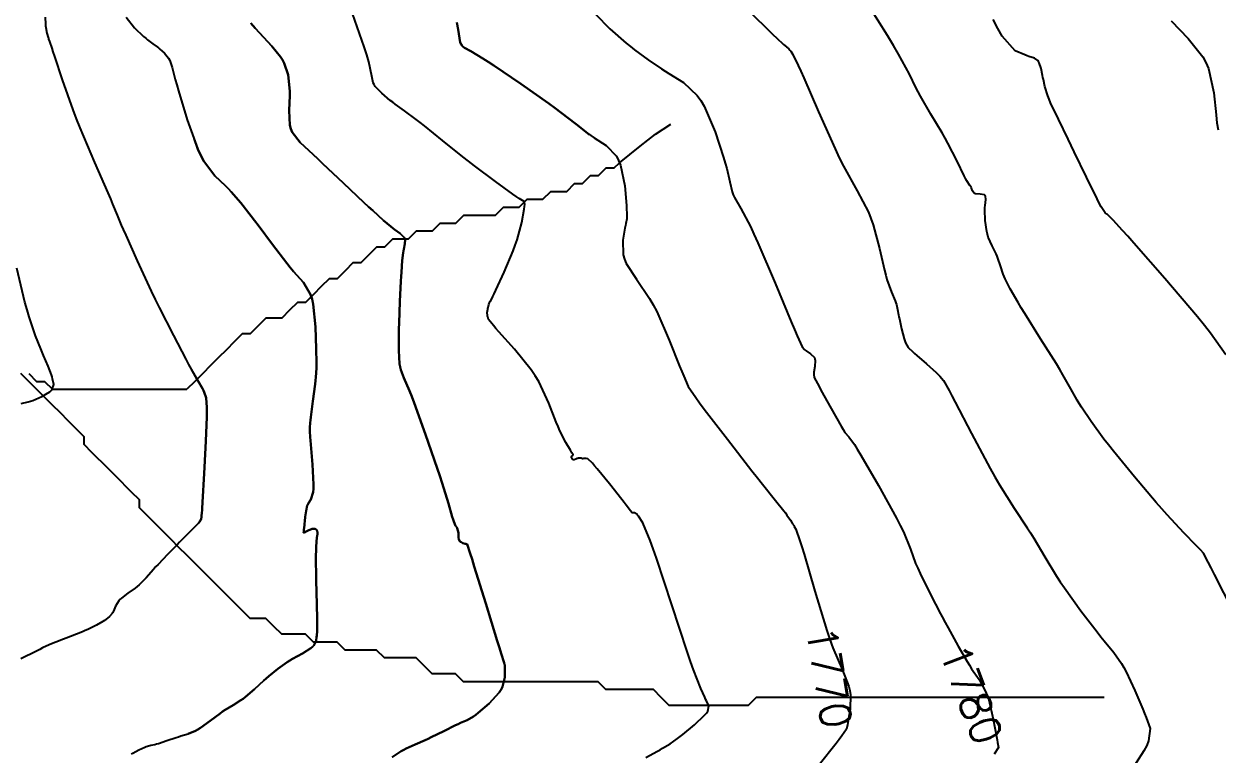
# Model space of a CAD drawing. Header units: metres. Extents: x 68 to 838477, y 94 to 1191015.
# Drawn here: x 837803.4 to 837954.3, y 1189672.1 to 1189764.5 of the extents above; entities that cross this region are included whole.
import ezdxf

# ---------------------------------------------------------------- set-up
doc = ezdxf.new("R2010")
doc.units = ezdxf.units.M
doc.header["$LTSCALE"] = 0.3
doc.layers.add('COTAS 10', color=1, linetype='Continuous')
doc.layers.add('DRENAJE', color=5, linetype='Continuous', lineweight=25)
doc.styles.get("Standard").update_dxf_attribs({"font": 'simplex.shx'})

msp = doc.modelspace()

# ---------------------------------------------------------------- linework, layer by layer
at = {"layer": 'COTAS 10'}
for points, elevation in [([(837956.29, 1189690.2), (837953.95, 1189694.8), (837953.5, 1189695.68), (837953.14, 1189696.39), (837952.55, 1189697.53), (837952.15, 1189697.94), (837951.91, 1189698.19), (837951.61, 1189698.5), (837950.06, 1189700.09), (837947.93, 1189702.38), (837947.27, 1189703.12), (837946.57, 1189703.91), (837943.8, 1189707.18), (837941.15, 1189710.43), (837940.53, 1189711.21), (837939.96, 1189711.95), (837938.32, 1189714.19), (837937.13, 1189715.99), (837936.84, 1189716.45), (837936.57, 1189716.89), (837935.77, 1189718.32), (837934.77, 1189720.09), (837934.38, 1189720.74), (837933.94, 1189721.46), (837931.95, 1189724.65), (837929.96, 1189727.83), (837929.51, 1189728.55), (837929.12, 1189729.21), (837928.09, 1189730.97), (837927.47, 1189732.2), (837927.33, 1189732.52), (837927.21, 1189732.83), (837926.87, 1189733.86), (837926.56, 1189734.83), (837926.45, 1189735.1), (837926.33, 1189735.38), (837925.81, 1189736.4), (837925.32, 1189737.51), (837925.22, 1189737.86), (837925.14, 1189738.21), (837924.95, 1189739.62), (837924.9, 1189740.93), (837924.91, 1189741.23), (837924.92, 1189741.5), (837925.02, 1189742.24), (837925, 1189742.68), (837924.94, 1189742.76), (837924.84, 1189742.83), (837924.3, 1189742.93), (837923.72, 1189742.99), (837923.6, 1189743.03), (837923.51, 1189743.08), (837923.32, 1189743.37), (837923.23, 1189743.69), (837923.19, 1189743.77), (837923.16, 1189743.83), (837923, 1189744.03), (837922.64, 1189744.6), (837922.47, 1189744.9), (837922.29, 1189745.26), (837921.38, 1189747.09), (837920.22, 1189749.37), (837919.87, 1189750.01), (837919.5, 1189750.67), (837918.09, 1189753.06), (837916.76, 1189755.32), (837916.45, 1189755.88), (837916.17, 1189756.41), (837915.36, 1189758.09), (837913.99, 1189760.65), (837913.35, 1189761.74), (837912.59, 1189762.99), (837908.93, 1189768.86)], 1800), ([(837806.08, 1189765.33), (837806.13, 1189764.44), (837806.15, 1189764.21), (837806.18, 1189764), (837806.32, 1189763.31), (837806.46, 1189762.77), (837806.5, 1189762.65), (837806.53, 1189762.54), (837806.62, 1189762.26), (837806.92, 1189761.39), (837807.08, 1189760.92), (837807.27, 1189760.34), (837808.24, 1189757.4), (837809.6, 1189753.6), (837810.03, 1189752.48), (837810.48, 1189751.32), (837812.34, 1189746.92), (837814, 1189743.1), (837814.34, 1189742.32), (837814.62, 1189741.66), (837815.19, 1189740.27), (837815.71, 1189739.02), (837815.97, 1189738.44), (837816.27, 1189737.76), (837817.73, 1189734.48), (837819.51, 1189730.64), (837820.01, 1189729.61), (837820.5, 1189728.6), (837822.3, 1189725.04), (837823.87, 1189722.06), (837824.23, 1189721.4), (837824.55, 1189720.81), (837825.43, 1189719.29), (837825.98, 1189718.33), (837826.09, 1189718.09), (837826.2, 1189717.87), (837826.44, 1189717.17), (837826.52, 1189715.96), (837826.52, 1189715.41), (837826.51, 1189714.77), (837826.39, 1189711.7), (837826.23, 1189708.39), (837826.19, 1189707.6), (837826.15, 1189706.87), (837826.03, 1189704.69), (837825.93, 1189703.19), (837825.92, 1189702.9), (837825.9, 1189702.65), (837825.86, 1189702.19), (837825.85, 1189702.08), (837825.85, 1189702.06), (837825.84, 1189702.04), (837825.84, 1189702.01), (837825.84, 1189701.97), (837825.83, 1189701.95), (837825.83, 1189701.92), (837825.81, 1189701.8), (837825.6, 1189701.48), (837825.47, 1189701.33), (837825.31, 1189701.16), (837824.47, 1189700.31), (837823.4, 1189699.24), (837823.08, 1189698.92), (837822.76, 1189698.59), (837821.54, 1189697.34), (837820.36, 1189696.09), (837820.06, 1189695.77), (837819.78, 1189695.46), (837818.85, 1189694.41), (837817.99, 1189693.51), (837817.74, 1189693.29), (837817.49, 1189693.08), (837816.56, 1189692.44), (837815.73, 1189691.84), (837815.55, 1189691.67), (837815.4, 1189691.49), (837815, 1189690.81), (837814.73, 1189690.17), (837814.65, 1189690.02), (837814.56, 1189689.89), (837814.22, 1189689.49), (837813.75, 1189689.12), (837813.58, 1189689.01), (837813.39, 1189688.89), (837812.57, 1189688.41), (837811.5, 1189687.88), (837811.16, 1189687.73), (837810.79, 1189687.57), (837809.29, 1189686.98), (837807.88, 1189686.44), (837807.57, 1189686.32), (837807.3, 1189686.22), (837806.6, 1189685.93), (837805.77, 1189685.52), (837805.41, 1189685.34), (837804.99, 1189685.14), (837803.01, 1189684.14)], 1730), ([(837816.35, 1189765.34), (837817.37, 1189763.97), (837818.53, 1189762.89), (837818.8, 1189762.66), (837819.04, 1189762.45), (837819.72, 1189761.93), (837820.27, 1189761.55), (837820.43, 1189761.43), (837820.59, 1189761.29), (837821.17, 1189760.75), (837821.69, 1189760.12), (837821.8, 1189759.92), (837821.9, 1189759.72), (837822.14, 1189758.94), (837822.53, 1189757.43), (837822.72, 1189756.77), (837822.95, 1189756), (837824.06, 1189752.35), (837825.41, 1189748.63), (837825.79, 1189747.81), (837826.17, 1189747.09), (837827.55, 1189745.25), (837828.89, 1189743.98), (837829.25, 1189743.61), (837829.6, 1189743.24), (837830.81, 1189741.84), (837832.15, 1189740.16), (837832.57, 1189739.6), (837833.02, 1189739.01), (837834.83, 1189736.57), (837836.63, 1189734.2), (837837.07, 1189733.65), (837837.48, 1189733.15), (837838.75, 1189731.75), (837839.65, 1189730.22), (837839.83, 1189729.65), (837839.98, 1189729.01), (837840.28, 1189726.16), (837840.36, 1189723.35), (837840.37, 1189722.75), (837840.38, 1189722.22), (837840.39, 1189720.92), (837840.32, 1189719.79), (837840.28, 1189719.36), (837840.22, 1189718.88), (837839.95, 1189716.74), (837839.68, 1189714.74), (837839.62, 1189714.34), (837839.59, 1189714.01), (837839.54, 1189713.42), (837839.55, 1189713.26), (837839.56, 1189713.22), (837839.56, 1189713.16), (837839.56, 1189712.95), (837839.61, 1189712.17), (837839.65, 1189711.75), (837839.69, 1189711.26), (837839.89, 1189708.74), (837840.01, 1189706.19), (837840, 1189705.67), (837839.97, 1189705.23), (837839.7, 1189704.31), (837839.37, 1189703.84), (837839.29, 1189703.69), (837839.23, 1189703.53), (837839.07, 1189702.86), (837838.98, 1189702.13), (837838.95, 1189701.93), (837838.93, 1189701.74), (837838.86, 1189701.04), (837838.8, 1189700.48), (837838.79, 1189700.37), (837838.78, 1189700.29), (837838.77, 1189700.15), (837838.77, 1189700.14), (837838.77, 1189700.14), (837838.77, 1189700.13), (837838.78, 1189700.12), (837838.79, 1189700.1), (837838.8, 1189700.1), (837838.81, 1189700.1), (837838.84, 1189700.11), (837838.96, 1189700.17), (837839.01, 1189700.2), (837839.08, 1189700.24), (837839.42, 1189700.41), (837839.78, 1189700.57), (837839.86, 1189700.59), (837839.94, 1189700.61), (837840.17, 1189700.61), (837840.33, 1189700.54), (837840.36, 1189700.51), (837840.4, 1189700.48), (837840.49, 1189700.34), (837840.52, 1189700.11), (837840.52, 1189700.03), (837840.51, 1189699.93), (837840.43, 1189699.5), (837840.34, 1189698.38), (837840.34, 1189697.84), (837840.33, 1189697.21), (837840.37, 1189694.11), (837840.43, 1189691.01), (837840.45, 1189690.37), (837840.46, 1189689.83), (837840.49, 1189688.68), (837840.5, 1189688.19), (837840.49, 1189688.07), (837840.49, 1189687.95), (837840.47, 1189687.58), (837840.44, 1189687.19), (837840.43, 1189687.07), (837840.41, 1189686.94), (837840.35, 1189686.41), (837840.04, 1189685.82), (837839.87, 1189685.65), (837839.67, 1189685.48), (837838.61, 1189684.84), (837837.35, 1189684.14), (837837.01, 1189683.93), (837836.68, 1189683.71), (837835.51, 1189682.88), (837834.37, 1189681.95), (837834.05, 1189681.68), (837833.73, 1189681.4), (837832.56, 1189680.33), (837831.42, 1189679.35), (837831.13, 1189679.11), (837830.84, 1189678.9), (837829.84, 1189678.28), (837828.83, 1189677.68), (837828.52, 1189677.47), (837828.2, 1189677.25), (837826.95, 1189676.3), (837825.72, 1189675.41), (837825.41, 1189675.22), (837825.11, 1189675.05), (837824.17, 1189674.66)], 1740), ([(837874.92, 1189709.23), (837874.71, 1189709.43), (837874.49, 1189709.49), (837874.43, 1189709.5), (837874.37, 1189709.5), (837874.2, 1189709.48), (837874.06, 1189709.44), (837874.03, 1189709.44), (837874.01, 1189709.44), (837873.95, 1189709.48), (837873.89, 1189709.52), (837873.86, 1189709.53), (837873.83, 1189709.54), (837873.67, 1189709.55), (837873.48, 1189709.53), (837873.43, 1189709.51), (837873.37, 1189709.49), (837873.18, 1189709.39), (837872.99, 1189709.31), (837872.94, 1189709.31), (837872.89, 1189709.32), (837872.73, 1189709.43), (837872.64, 1189709.59), (837872.63, 1189709.62), (837872.63, 1189709.66), (837872.69, 1189709.77), (837872.79, 1189709.86), (837872.8, 1189709.88), (837872.82, 1189709.9), (837872.83, 1189709.95), (837872.68, 1189710.22), (837872.6, 1189710.37), (837872.49, 1189710.56), (837871.93, 1189711.52), (837871.18, 1189713), (837870.95, 1189713.52), (837870.71, 1189714.09), (837869.77, 1189716.51), (837868.49, 1189719.22), (837868.04, 1189719.96), (837867.55, 1189720.7), (837865.43, 1189723.34), (837863.47, 1189725.51), (837863.08, 1189725.95), (837862.76, 1189726.32), (837862.16, 1189727.08), (837862.04, 1189727.41), (837862.02, 1189727.51), (837862, 1189727.6), (837861.99, 1189727.98), (837862.04, 1189728.37), (837862.06, 1189728.48), (837862.09, 1189728.59), (837862.2, 1189728.98), (837862.31, 1189729.3), (837862.34, 1189729.35), (837862.36, 1189729.4), (837862.42, 1189729.45), (837862.7, 1189729.99), (837862.87, 1189730.33), (837863.08, 1189730.77), (837864.14, 1189733.06), (837865.27, 1189735.77), (837865.52, 1189736.47), (837865.75, 1189737.14), (837866.34, 1189739.36), (837866.65, 1189741.03), (837866.69, 1189741.35), (837866.72, 1189741.61), (837866.67, 1189742.01), (837866.01, 1189742.4), (837865.65, 1189742.64), (837865.22, 1189742.94), (837863.02, 1189744.53), (837860.36, 1189746.53), (837859.63, 1189747.09), (837858.91, 1189747.65), (837856.32, 1189749.72), (837854.04, 1189751.56), (837853.5, 1189751.98), (837853, 1189752.37), (837851.53, 1189753.46), (837850.35, 1189754.31), (837850.04, 1189754.55), (837849.73, 1189754.8), (837848.65, 1189755.69), (837847.82, 1189756.56), (837847.67, 1189756.8), (837847.55, 1189757.03), (837847.41, 1189757.84), (837847.03, 1189759.66), (837846.77, 1189760.54), (837846.44, 1189761.57), (837844.66, 1189766.64)], 1760), ([(837882.05, 1189671.65), (837883.5, 1189672.45), (837883.85, 1189672.65), (837884.16, 1189672.83), (837885.11, 1189673.4), (837886.06, 1189674.06), (837886.38, 1189674.31), (837886.73, 1189674.58), (837888.2, 1189675.8), (837889.47, 1189677.02), (837889.69, 1189677.29), (837889.86, 1189677.54), (837890, 1189678.2), (837889.7, 1189678.83), (837889.6, 1189679.05), (837889.48, 1189679.3), (837888.97, 1189680.39), (837888.07, 1189682.76), (837887.7, 1189683.82), (837887.28, 1189685.06), (837885.34, 1189690.98), (837883.39, 1189696.87), (837882.96, 1189698.08), (837882.59, 1189699.12), (837881.66, 1189701.35), (837881.12, 1189702.18), (837881, 1189702.33), (837880.89, 1189702.45), (837880.59, 1189702.6), (837880.38, 1189702.6), (837880.32, 1189702.62), (837880.27, 1189702.66), (837880.08, 1189702.88), (837879.56, 1189703.58), (837879.3, 1189703.91), (837878.98, 1189704.31), (837877.43, 1189706.28), (837875.87, 1189708.2), (837875.55, 1189708.58), (837875.28, 1189708.89), (837874.71, 1189709.43), (837874.49, 1189709.49), (837874.43, 1189709.5), (837874.37, 1189709.5), (837874.2, 1189709.48), (837874.06, 1189709.44), (837874.03, 1189709.44), (837874.01, 1189709.44), (837873.95, 1189709.48), (837873.89, 1189709.52), (837873.86, 1189709.53), (837873.83, 1189709.54), (837873.67, 1189709.55), (837873.48, 1189709.53), (837873.43, 1189709.51), (837873.37, 1189709.49), (837873.18, 1189709.39), (837872.99, 1189709.31), (837872.94, 1189709.31), (837872.89, 1189709.32), (837872.73, 1189709.43), (837872.64, 1189709.59), (837872.63, 1189709.62), (837872.63, 1189709.66), (837872.69, 1189709.77), (837872.79, 1189709.86), (837872.8, 1189709.88), (837872.82, 1189709.9), (837872.83, 1189709.95), (837872.68, 1189710.22), (837872.6, 1189710.37), (837872.49, 1189710.56), (837871.93, 1189711.52), (837871.18, 1189713), (837870.95, 1189713.52), (837870.71, 1189714.09), (837869.77, 1189716.51), (837868.49, 1189719.22), (837868.04, 1189719.96), (837867.55, 1189720.7), (837865.43, 1189723.34), (837863.47, 1189725.51), (837863.08, 1189725.95), (837862.76, 1189726.32), (837862.16, 1189727.08), (837862.04, 1189727.41), (837862.02, 1189727.51), (837862, 1189727.6), (837861.99, 1189727.98), (837862.04, 1189728.37), (837862.06, 1189728.48), (837862.09, 1189728.59), (837862.2, 1189728.98), (837862.31, 1189729.3), (837862.34, 1189729.35), (837862.36, 1189729.4), (837862.42, 1189729.45), (837862.7, 1189729.99), (837862.87, 1189730.33), (837863.08, 1189730.77), (837864.14, 1189733.06), (837865.27, 1189735.77), (837865.52, 1189736.47), (837865.75, 1189737.14), (837866.34, 1189739.36), (837866.65, 1189741.03), (837866.69, 1189741.35), (837866.72, 1189741.61), (837866.67, 1189742.01), (837866.01, 1189742.4), (837865.65, 1189742.64), (837865.22, 1189742.94), (837863.02, 1189744.53), (837860.36, 1189746.53), (837859.63, 1189747.09), (837858.91, 1189747.65), (837856.32, 1189749.72), (837854.04, 1189751.56), (837853.5, 1189751.98), (837853, 1189752.37), (837851.53, 1189753.46), (837850.35, 1189754.31), (837850.04, 1189754.55), (837849.73, 1189754.8), (837848.65, 1189755.69), (837847.82, 1189756.56), (837847.67, 1189756.8), (837847.55, 1189757.03), (837847.41, 1189757.84), (837847.03, 1189759.66), (837846.77, 1189760.54), (837846.44, 1189761.57), (837844.66, 1189766.64)], 1760), ([(837875.69, 1189765.69), (837877.48, 1189763.84), (837879.56, 1189762.04), (837880.09, 1189761.6), (837880.61, 1189761.19), (837882.34, 1189759.92), (837884, 1189758.8), (837884.48, 1189758.49), (837884.96, 1189758.18), (837886.79, 1189757.05), (837888.54, 1189755.4), (837888.98, 1189754.76), (837889.41, 1189754.05), (837890.8, 1189750.82), (837891.86, 1189747.56), (837892.07, 1189746.84), (837892.26, 1189746.19), (837892.64, 1189744.47), (837892.95, 1189743.21), (837893.09, 1189742.85), (837893.25, 1189742.49), (837894.03, 1189741.13), (837895.26, 1189738.83), (837895.71, 1189737.88), (837896.21, 1189736.78), (837898.39, 1189731.67), (837900.42, 1189726.78), (837900.83, 1189725.82), (837901.16, 1189725.03), (837901.81, 1189723.61), (837902.09, 1189723.29), (837902.2, 1189723.2), (837902.32, 1189723.1), (837902.87, 1189722.73), (837903.34, 1189722.25), (837903.41, 1189722.08), (837903.46, 1189721.91), (837903.42, 1189721.15), (837903.29, 1189720.42), (837903.27, 1189720.26), (837903.27, 1189720.12), (837903.32, 1189719.74), (837903.72, 1189718.98), (837903.93, 1189718.6), (837904.18, 1189718.14), (837905.45, 1189715.83), (837906.73, 1189713.57), (837906.99, 1189713.14), (837907.21, 1189712.79), (837907.69, 1189712.22), (837908.4, 1189711.26), (837908.77, 1189710.67), (837909.21, 1189709.93), (837911.45, 1189706.09), (837913.73, 1189701.95), (837914.2, 1189701.03), (837914.61, 1189700.2), (837915.5, 1189698.03), (837916.15, 1189696.21), (837916.41, 1189695.6), (837916.7, 1189694.96), (837918.03, 1189692.27), (837919.31, 1189689.83), (837919.5, 1189689.47), (837919.89, 1189688.75), (837920.26, 1189688.05), (837921.52, 1189685.76), (837922.65, 1189683.81), (837922.94, 1189683.34), (837923.23, 1189682.89), (837924.18, 1189681.52), (837925, 1189680.03), (837925.2, 1189679.51), (837925.39, 1189678.95), (837925.96, 1189676.53), (837926.36, 1189674.33), (837926.44, 1189673.9), (837926.51, 1189673.55), (837926.62, 1189672.94), (837926.09, 1189672.08)], 1780), ([(837895.33, 1189765.88), (837897.66, 1189763.56), (837898.14, 1189763.09), (837898.55, 1189762.69), (837899.45, 1189761.86), (837899.81, 1189761.57), (837899.89, 1189761.51), (837899.96, 1189761.45), (837900.11, 1189761.32), (837900.25, 1189761.16), (837900.3, 1189761.09), (837900.35, 1189761.01), (837900.61, 1189760.61), (837901.3, 1189759.21), (837901.62, 1189758.49), (837902, 1189757.63), (837903.85, 1189753.35), (837905.96, 1189748.65), (837906.5, 1189747.53), (837907.03, 1189746.48), (837908.76, 1189743.35), (837910.17, 1189740.64), (837910.49, 1189739.85), (837910.79, 1189739.05), (837911.59, 1189736.05), (837912.2, 1189733.33), (837912.36, 1189732.7), (837912.52, 1189732.13), (837913.09, 1189730.53), (837913.55, 1189729.45), (837913.64, 1189729.2), (837913.72, 1189728.97), (837913.87, 1189728.35), (837913.98, 1189727.68), (837914.03, 1189727.43), (837914.09, 1189727.14), (837914.36, 1189725.88), (837914.69, 1189724.64), (837914.78, 1189724.37), (837914.87, 1189724.13), (837915.22, 1189723.53), (837915.79, 1189722.98), (837916.02, 1189722.76), (837916.29, 1189722.53), (837917.53, 1189721.45), (837918.75, 1189720.37), (837919, 1189720.13), (837919.22, 1189719.91), (837919.69, 1189719.36), (837920.38, 1189718.09), (837920.73, 1189717.43), (837921.14, 1189716.63), (837923.21, 1189712.64), (837925.57, 1189708.23), (837926.17, 1189707.17), (837926.74, 1189706.18), (837928.62, 1189703.21), (837930.26, 1189700.74), (837930.69, 1189700.07), (837931.1, 1189699.4), (837932.47, 1189697.05), (837933.95, 1189694.6), (837934.44, 1189693.87), (837934.95, 1189693.12), (837937.05, 1189690.22), (837939.09, 1189687.55), (837939.56, 1189686.95), (837939.99, 1189686.41), (837941.19, 1189684.95), (837942.17, 1189683.55), (837942.46, 1189683.05), (837942.75, 1189682.51), (837943.87, 1189680.15), (837944.88, 1189677.78), (837945.1, 1189677.24), (837945.3, 1189676.74), (837945.82, 1189675.34), (837945.61, 1189673.78), (837945.36, 1189673.18), (837945.01, 1189672.51), (837943.05, 1189669.46)], 1790), ([(837832.11, 1189764.56), (837832.66, 1189763.91), (837833.18, 1189763.32), (837834.73, 1189761.66), (837835.85, 1189760.31), (837836.09, 1189759.92), (837836.3, 1189759.52), (837836.8, 1189758.03), (837836.99, 1189756.39), (837837.01, 1189755.91), (837837.02, 1189755.41), (837836.92, 1189753.5), (837837.02, 1189751.66), (837837.15, 1189751.21), (837837.33, 1189750.78), (837838.34, 1189749.45), (837839.98, 1189747.94), (837840.55, 1189747.41), (837841.17, 1189746.83), (837843.81, 1189744.32), (837846.4, 1189741.87), (837846.98, 1189741.33), (837847.5, 1189740.85), (837848.88, 1189739.61), (837849.81, 1189738.83), (837850.04, 1189738.65), (837850.26, 1189738.47), (837850.98, 1189737.94), (837851.47, 1189737.46), (837851.55, 1189737.32), (837851.6, 1189737.18), (837851.58, 1189736.65), (837851.42, 1189735.99), (837851.38, 1189735.76), (837851.34, 1189735.52), (837851.24, 1189734.53), (837851.14, 1189733.06), (837851.11, 1189732.53), (837851.08, 1189731.94), (837850.94, 1189729.34), (837850.83, 1189726.6), (837850.81, 1189725.91), (837850.79, 1189725.26), (837850.79, 1189723.16), (837850.91, 1189721.48), (837850.98, 1189721.08), (837851.06, 1189720.72), (837851.45, 1189719.68), (837852.16, 1189718.07), (837852.44, 1189717.35), (837852.75, 1189716.52), (837854.19, 1189712.52), (837855.65, 1189708.28), (837855.97, 1189707.29), (837856.27, 1189706.39), (837857.07, 1189703.8), (837857.57, 1189702.12), (837857.68, 1189701.78), (837857.77, 1189701.51), (837857.99, 1189700.99), (837858.12, 1189700.8), (837858.15, 1189700.74), (837858.18, 1189700.67), (837858.28, 1189700.37), (837858.34, 1189700.07), (837858.35, 1189700), (837858.35, 1189699.94), (837858.35, 1189699.76), (837858.33, 1189699.6), (837858.34, 1189699.55), (837858.34, 1189699.49), (837858.4, 1189699.26), (837858.52, 1189699.03), (837858.57, 1189698.97), (837858.63, 1189698.93), (837858.91, 1189698.79), (837859.18, 1189698.71), (837859.23, 1189698.69), (837859.28, 1189698.68), (837859.37, 1189698.66), (837859.4, 1189698.66), (837859.41, 1189698.66), (837859.42, 1189698.66), (837859.45, 1189698.64), (837859.83, 1189697.48), (837860.06, 1189696.75), (837860.34, 1189695.85), (837861.8, 1189691.15), (837863.25, 1189686.44), (837863.53, 1189685.54), (837863.75, 1189684.81), (837864.11, 1189683.64), (837864.12, 1189683.59), (837864.12, 1189683.58), (837864.13, 1189683.56), (837864.15, 1189683.5), (837864.17, 1189683.45), (837864.18, 1189683.42), (837864.2, 1189683.37), (837864.21, 1189683.1), (837864.21, 1189682.95), (837864.21, 1189682.77), (837864.22, 1189681.83), (837863.93, 1189680.61), (837863.73, 1189680.26), (837863.49, 1189679.9), (837862.23, 1189678.52), (837860.85, 1189677.33), (837860.53, 1189677.08), (837860.24, 1189676.87), (837859.43, 1189676.4), (837858.59, 1189676.04), (837858.29, 1189675.9), (837857.96, 1189675.74), (837856.48, 1189675), (837854.91, 1189674.23), (837854.51, 1189674.04), (837854.13, 1189673.86), (837852.88, 1189673.33), (837851.74, 1189672.81), (837851.42, 1189672.64), (837851.1, 1189672.46), (837849.95, 1189671.71)], 1750), ([(837849.95, 1189671.71), (837851.1, 1189672.46), (837851.42, 1189672.64), (837851.74, 1189672.81), (837852.88, 1189673.33), (837854.13, 1189673.86), (837854.51, 1189674.04), (837854.91, 1189674.23), (837856.48, 1189675), (837857.96, 1189675.74), (837858.29, 1189675.9), (837858.59, 1189676.04), (837859.43, 1189676.4), (837860.24, 1189676.87), (837860.53, 1189677.08), (837860.85, 1189677.33), (837862.23, 1189678.52), (837863.49, 1189679.9), (837863.73, 1189680.26), (837863.93, 1189680.61), (837864.22, 1189681.83), (837864.21, 1189682.77), (837864.21, 1189682.95), (837864.21, 1189683.1), (837864.2, 1189683.37), (837864.18, 1189683.42), (837864.17, 1189683.45), (837864.15, 1189683.5), (837864.13, 1189683.56), (837864.12, 1189683.58), (837864.12, 1189683.59), (837864.11, 1189683.64), (837863.75, 1189684.81), (837863.53, 1189685.54), (837863.25, 1189686.44), (837861.8, 1189691.15), (837860.34, 1189695.85), (837860.06, 1189696.75), (837859.83, 1189697.48), (837859.45, 1189698.64), (837859.42, 1189698.66), (837859.41, 1189698.66), (837859.4, 1189698.66), (837859.37, 1189698.66), (837859.28, 1189698.68), (837859.23, 1189698.69), (837859.18, 1189698.71), (837858.91, 1189698.79), (837858.63, 1189698.93), (837858.57, 1189698.97), (837858.52, 1189699.03), (837858.4, 1189699.26), (837858.34, 1189699.49), (837858.34, 1189699.55), (837858.33, 1189699.6), (837858.35, 1189699.76), (837858.35, 1189699.94), (837858.35, 1189700), (837858.34, 1189700.07), (837858.28, 1189700.37), (837858.18, 1189700.67), (837858.15, 1189700.74), (837858.12, 1189700.8), (837857.99, 1189700.99), (837857.77, 1189701.51), (837857.68, 1189701.78), (837857.57, 1189702.12), (837857.07, 1189703.8), (837856.27, 1189706.39), (837855.97, 1189707.29), (837855.65, 1189708.28), (837854.19, 1189712.52), (837852.75, 1189716.52), (837852.44, 1189717.35), (837852.16, 1189718.07), (837851.45, 1189719.68), (837851.06, 1189720.72), (837850.98, 1189721.08), (837850.91, 1189721.48), (837850.79, 1189723.16), (837850.79, 1189725.26), (837850.81, 1189725.91), (837850.83, 1189726.6), (837850.94, 1189729.34), (837851.08, 1189731.94), (837851.11, 1189732.53), (837851.14, 1189733.06), (837851.24, 1189734.53), (837851.34, 1189735.52), (837851.38, 1189735.76), (837851.42, 1189735.99), (837851.58, 1189736.65), (837851.6, 1189737.18), (837851.55, 1189737.32), (837851.47, 1189737.46), (837850.98, 1189737.94), (837850.26, 1189738.47), (837850.04, 1189738.65), (837849.81, 1189738.83), (837848.88, 1189739.61), (837847.5, 1189740.85), (837846.98, 1189741.33), (837846.4, 1189741.87), (837843.81, 1189744.32), (837841.17, 1189746.83), (837840.55, 1189747.41), (837839.98, 1189747.94), (837838.34, 1189749.45), (837837.33, 1189750.78), (837837.15, 1189751.21), (837837.02, 1189751.66), (837836.92, 1189753.5), (837837.02, 1189755.41), (837837.01, 1189755.91), (837836.99, 1189756.39), (837836.8, 1189758.03), (837836.3, 1189759.52), (837836.09, 1189759.92), (837835.85, 1189760.31), (837834.73, 1189761.66), (837833.18, 1189763.32), (837832.66, 1189763.91), (837832.11, 1189764.56)], 1750), ([(837858.16, 1189764.66), (837858.31, 1189763.76), (837858.58, 1189762.1), (837858.83, 1189761.68), (837858.95, 1189761.56), (837859.11, 1189761.44), (837859.89, 1189761.01), (837861.44, 1189760.11), (837862.08, 1189759.69), (837862.82, 1189759.21), (837866.24, 1189756.87), (837869.77, 1189754.38), (837870.56, 1189753.8), (837871.28, 1189753.27), (837873.22, 1189751.77), (837874.67, 1189750.64), (837875.08, 1189750.34), (837875.49, 1189750.05), (837877.02, 1189749.07), (837878.33, 1189747.72), (837878.6, 1189747.21), (837878.83, 1189746.62), (837879.36, 1189744), (837879.57, 1189741.5), (837879.6, 1189741.01), (837879.63, 1189740.59), (837879.63, 1189739.79), (837879.51, 1189739.23), (837879.46, 1189738.97), (837879.4, 1189738.65), (837879.12, 1189737.13), (837879.18, 1189735.25), (837879.33, 1189734.72), (837879.55, 1189734.18), (837880.85, 1189732.16), (837882.52, 1189729.73), (837882.97, 1189728.93), (837883.42, 1189728.07), (837885, 1189724.48), (837886.31, 1189721.18), (837886.58, 1189720.49), (837886.82, 1189719.91), (837887.39, 1189718.62), (837888.34, 1189717.21), (837888.83, 1189716.54), (837889.42, 1189715.75), (837892.34, 1189711.92), (837895.44, 1189707.93), (837896.14, 1189707.04), (837896.77, 1189706.25), (837898.44, 1189704.16), (837899.47, 1189702.88), (837899.69, 1189702.6), (837899.88, 1189702.34), (837900.33, 1189701.68), (837900.54, 1189701.3), (837900.58, 1189701.23), (837900.61, 1189701.17), (837900.68, 1189701.08), (837900.74, 1189701), (837900.78, 1189700.94), (837900.81, 1189700.88), (837901.01, 1189700.54), (837901.52, 1189699.08), (837901.76, 1189698.32), (837902.04, 1189697.39), (837903.39, 1189692.73), (837903.4, 1189692.7), (837904.91, 1189687.73), (837905.3, 1189686.59), (837905.67, 1189685.56), (837906.88, 1189682.73), (837907.71, 1189680.67), (837907.84, 1189680.13), (837907.93, 1189679.6), (837907.89, 1189677.79), (837907.62, 1189676.34), (837907.56, 1189676.05), (837907.52, 1189675.79), (837907.4, 1189675.25), (837906.83, 1189674.4), (837906.5, 1189673.96), (837906.09, 1189673.42), (837903.96, 1189670.73)], 1770), ([(837874.92, 1189750.45), (837874.67, 1189750.64), (837873.22, 1189751.77), (837871.28, 1189753.27), (837870.56, 1189753.8), (837869.77, 1189754.38), (837866.24, 1189756.87), (837862.82, 1189759.21), (837862.08, 1189759.69), (837861.44, 1189760.11), (837859.89, 1189761.01), (837859.11, 1189761.44), (837858.95, 1189761.56), (837858.83, 1189761.68), (837858.58, 1189762.1), (837858.31, 1189763.76), (837858.16, 1189764.66)], 1770), ([(837955.36, 1189722.61), (837953.44, 1189725.33), (837952.65, 1189726.33), (837951.77, 1189727.43), (837947.66, 1189732.26), (837943.73, 1189736.74), (837942.96, 1189737.62), (837942.32, 1189738.35), (837941.13, 1189739.65), (837940.86, 1189739.9), (837940.8, 1189739.96), (837940.74, 1189740.02), (837940.57, 1189740.19), (837940.42, 1189740.34), (837940.37, 1189740.38), (837940.32, 1189740.42), (837940.11, 1189740.56), (837939.6, 1189741.34), (837939.36, 1189741.78), (837939.09, 1189742.32), (837937.74, 1189745.09), (837936.21, 1189748.29), (837935.82, 1189749.1), (837935.44, 1189749.88), (837934.19, 1189752.42), (837933.22, 1189754.47), (837933.02, 1189754.94), (837932.85, 1189755.36), (837932.48, 1189756.54), (837932.3, 1189757.43), (837932.25, 1189757.68), (837932.2, 1189757.93), (837932.02, 1189758.81), (837931.78, 1189759.55), (837931.69, 1189759.7), (837931.59, 1189759.84), (837931.16, 1189760.12), (837930.48, 1189760.36), (837930.24, 1189760.45), (837929.96, 1189760.56), (837928.74, 1189761.05), (837927.08, 1189762.91), (837926.53, 1189763.87), (837925.94, 1189765.02)], 1810), ([(837948.45, 1189764.85), (837950.6, 1189762.61), (837952.45, 1189760.31), (837952.83, 1189759.58), (837953.16, 1189758.82), (837953.86, 1189755.73), (837954.14, 1189752.98), (837954.2, 1189752.43), (837954.25, 1189751.96), (837954.38, 1189751.06)], 1820), ([(837817.02, 1189672.07), (837817.18, 1189672.21), (837817.93, 1189672.65), (837818.7, 1189672.99), (837818.88, 1189673.06), (837819.04, 1189673.11), (837819.47, 1189673.22), (837819.97, 1189673.33), (837820.18, 1189673.39), (837820.41, 1189673.46), (837821.48, 1189673.82), (837822.66, 1189674.21), (837822.96, 1189674.3), (837823.25, 1189674.39), (837824.17, 1189674.66), (837825.11, 1189675.05), (837825.41, 1189675.22), (837825.72, 1189675.41), (837826.95, 1189676.3), (837828.2, 1189677.25), (837828.52, 1189677.47), (837828.83, 1189677.68), (837829.84, 1189678.28), (837830.84, 1189678.9), (837831.13, 1189679.11), (837831.42, 1189679.35), (837832.56, 1189680.33), (837833.73, 1189681.4), (837834.05, 1189681.68), (837834.37, 1189681.95), (837835.51, 1189682.88), (837836.68, 1189683.71), (837837.01, 1189683.93), (837837.35, 1189684.14), (837838.61, 1189684.84), (837839.67, 1189685.48), (837839.87, 1189685.65), (837840.04, 1189685.82), (837840.35, 1189686.41), (837840.41, 1189686.94), (837840.43, 1189687.07), (837840.44, 1189687.19), (837840.47, 1189687.58), (837840.49, 1189687.95), (837840.49, 1189688.07), (837840.5, 1189688.19), (837840.49, 1189688.68), (837840.46, 1189689.83), (837840.45, 1189690.37), (837840.43, 1189691.01), (837840.37, 1189694.11), (837840.33, 1189697.21), (837840.34, 1189697.84), (837840.34, 1189698.38), (837840.43, 1189699.5), (837840.51, 1189699.93), (837840.52, 1189700.03), (837840.52, 1189700.11), (837840.49, 1189700.34), (837840.4, 1189700.48), (837840.36, 1189700.51), (837840.33, 1189700.54), (837840.17, 1189700.61), (837839.94, 1189700.61), (837839.86, 1189700.59), (837839.78, 1189700.57), (837839.42, 1189700.41), (837839.08, 1189700.24), (837839.01, 1189700.2), (837838.96, 1189700.17), (837838.84, 1189700.11), (837838.81, 1189700.1), (837838.8, 1189700.1), (837838.79, 1189700.1), (837838.78, 1189700.12), (837838.77, 1189700.13), (837838.77, 1189700.14), (837838.77, 1189700.14), (837838.77, 1189700.15), (837838.78, 1189700.29), (837838.79, 1189700.37), (837838.8, 1189700.48), (837838.86, 1189701.04), (837838.93, 1189701.74), (837838.95, 1189701.93), (837838.98, 1189702.13), (837839.07, 1189702.86), (837839.23, 1189703.53), (837839.29, 1189703.69), (837839.37, 1189703.84), (837839.7, 1189704.31), (837839.97, 1189705.23), (837840, 1189705.67), (837840.01, 1189706.19), (837839.89, 1189708.74), (837839.69, 1189711.26), (837839.65, 1189711.75), (837839.61, 1189712.17), (837839.56, 1189712.95), (837839.56, 1189713.16), (837839.56, 1189713.22), (837839.55, 1189713.26), (837839.54, 1189713.42), (837839.59, 1189714.01), (837839.62, 1189714.34), (837839.68, 1189714.74), (837839.95, 1189716.74), (837840.22, 1189718.88), (837840.28, 1189719.36), (837840.32, 1189719.79), (837840.39, 1189720.92), (837840.38, 1189722.22), (837840.37, 1189722.75), (837840.36, 1189723.35), (837840.28, 1189726.16), (837839.98, 1189729.01), (837839.83, 1189729.65), (837839.65, 1189730.22), (837838.75, 1189731.75), (837837.48, 1189733.15), (837837.07, 1189733.65), (837836.63, 1189734.2), (837834.83, 1189736.57), (837833.02, 1189739.01), (837832.57, 1189739.6), (837832.15, 1189740.16), (837830.81, 1189741.84), (837829.6, 1189743.24), (837829.25, 1189743.61), (837828.89, 1189743.98), (837827.55, 1189745.25), (837826.17, 1189747.09), (837825.79, 1189747.81), (837825.41, 1189748.63), (837824.92, 1189749.98)], 1740), ([(837803.04, 1189716.44), (837803.95, 1189716.65), (837804.23, 1189716.74), (837804.52, 1189716.84), (837805.67, 1189717.34), (837806.66, 1189717.92), (837806.84, 1189718.08), (837806.98, 1189718.25), (837807.18, 1189718.84), (837807.03, 1189719.57), (837806.96, 1189719.81), (837806.88, 1189720.07), (837806.46, 1189721.18), (837805.9, 1189722.52), (837805.73, 1189722.93), (837805.56, 1189723.35), (837804.86, 1189725.01), (837804.05, 1189727.4), (837803.8, 1189728.28), (837803.54, 1189729.26), (837802.51, 1189733.57)], 1720), ([(837824.92, 1189700.77), (837825.31, 1189701.16), (837825.47, 1189701.33), (837825.6, 1189701.48), (837825.81, 1189701.8), (837825.83, 1189701.92), (837825.83, 1189701.95), (837825.84, 1189701.97), (837825.84, 1189702.01), (837825.84, 1189702.04), (837825.85, 1189702.06), (837825.85, 1189702.08), (837825.86, 1189702.19), (837825.9, 1189702.65), (837825.92, 1189702.9), (837825.93, 1189703.19), (837826.03, 1189704.69), (837826.15, 1189706.87), (837826.19, 1189707.6), (837826.23, 1189708.39), (837826.39, 1189711.7), (837826.51, 1189714.77), (837826.52, 1189715.41), (837826.52, 1189715.96), (837826.44, 1189717.17), (837826.2, 1189717.87), (837826.09, 1189718.09), (837825.98, 1189718.33), (837825.43, 1189719.29), (837824.92, 1189720.16)], 1730)]:
    msp.add_lwpolyline(points, dxfattribs=dict(at, elevation=elevation))
at = {"layer": 'DRENAJE'}
for p, q in [((837883.27, 1189750.52), (837885.2, 1189751.77)), ((837881.34, 1189749), (837883.27, 1189750.52)), ((837878.72, 1189746.91), (837881.34, 1189749)), ((837877.99, 1189746.24), (837878.72, 1189746.91))]:
    msp.add_line(p, q, dxfattribs=at)
for points in [[(837877.99, 1189746.24, 0), (837876.99, 1189746.24, 0), (837875.99, 1189745.24, 0), (837874.99, 1189745.24, 0), (837873.99, 1189744.24, 0), (837872.99, 1189744.24, 0), (837871.99, 1189743.24, 0), (837869.99, 1189743.24, 0), (837868.99, 1189742.24, 0), (837866.99, 1189742.24, 0), (837865.99, 1189741.24, 0), (837863.99, 1189741.24, 0), (837862.99, 1189740.24, 0), (837858.99, 1189740.24, 0), (837857.99, 1189739.24, 0), (837856, 1189739.24, 0), (837855, 1189738.24, 0), (837853, 1189738.24, 0), (837852, 1189737.24, 0), (837850, 1189737.24, 0), (837849, 1189736.24, 0), (837848, 1189736.24, 0), (837847, 1189735.24, 0), (837846, 1189734.24, 0), (837845, 1189734.24, 0), (837844, 1189733.24, 0), (837843, 1189732.24, 0), (837842, 1189732.24, 0), (837841, 1189731.24, 0), (837840, 1189730.24, 0), (837839, 1189729.24, 0), (837838, 1189729.24, 0), (837837, 1189728.24, 0), (837836, 1189727.24, 0), (837834, 1189727.24, 0), (837833, 1189726.24, 0), (837832, 1189725.25, 0), (837831, 1189725.25, 0), (837830, 1189724.25, 0), (837829, 1189723.25, 0), (837828, 1189722.25, 0), (837827.01, 1189721.25, 0), (837826.01, 1189720.25, 0), (837825.01, 1189719.25, 0), (837824.01, 1189718.25, 0)], [(837939.97, 1189679.26, 0), (837895.98, 1189679.26, 0), (837894.98, 1189678.26, 0), (837884.99, 1189678.26, 0), (837883.99, 1189679.26, 0), (837882.99, 1189680.26, 0), (837876.99, 1189680.26, 0), (837875.99, 1189681.26, 0), (837858.99, 1189681.26, 0), (837857.99, 1189682.26, 0), (837855, 1189682.26, 0), (837854, 1189683.26, 0), (837853, 1189684.26, 0), (837849, 1189684.26, 0), (837848, 1189685.26, 0), (837844, 1189685.26, 0), (837843, 1189686.26, 0), (837840, 1189686.26, 0), (837839, 1189687.26, 0), (837836, 1189687.26, 0), (837835, 1189688.26, 0), (837834, 1189689.26, 0), (837832, 1189689.26, 0), (837831, 1189690.26, 0), (837830, 1189691.26, 0), (837829, 1189692.26, 0), (837828, 1189693.26, 0), (837827.01, 1189694.26, 0), (837826.01, 1189695.26, 0), (837825.01, 1189696.25, 0), (837824.01, 1189697.25, 0), (837823.01, 1189698.25, 0), (837822.01, 1189699.25, 0), (837821.01, 1189700.25, 0), (837819.01, 1189702.25, 0), (837818.01, 1189703.25, 0), (837818.01, 1189704.25, 0), (837817.01, 1189705.25, 0), (837815.01, 1189707.25, 0), (837814.01, 1189708.25, 0), (837812.01, 1189710.25, 0), (837811.01, 1189711.25, 0), (837811.01, 1189712.25, 0), (837810.01, 1189713.25, 0), (837809.01, 1189714.25, 0), (837808.01, 1189715.25, 0), (837807.01, 1189716.25, 0), (837806.01, 1189717.25, 0), (837805.01, 1189718.25, 0), (837804.01, 1189719.25, 0), (837803.01, 1189720.25, 0)], [(837804.01, 1189720.25, 0), (837805.01, 1189719.25, 0), (837806.01, 1189719.25, 0), (837807.01, 1189718.25, 0), (837808.01, 1189718.25, 0), (837824.01, 1189718.25, 0)]]:
    msp.add_polyline3d(points, dxfattribs=at)

# ---------------------------------------------------------------- texts
at = {"layer": 'COTAS 10', "char_height": 3.8, "attachment_point": 7}
for s, insert, rotation in [('1770', (837902.26, 1189687.96, 1770), 279.3976), ('1780', (837919.08, 1189685.1, 1780), 290.9075)]:
    msp.add_mtext(s, dxfattribs=dict(at, insert=insert, rotation=rotation))

doc.saveas('drawing.dxf')
